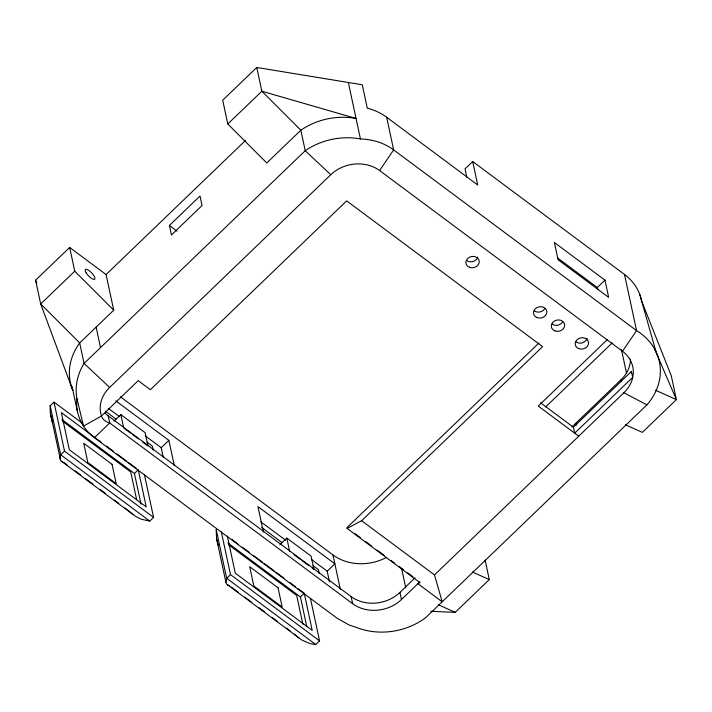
<?xml version="1.0" encoding="UTF-8"?>
<svg xmlns="http://www.w3.org/2000/svg" width="712" height="712" viewBox="0 0 712 712"><rect width="100%" height="100%" fill="white"/><g stroke="black" fill="none" stroke-linecap="round" stroke-linejoin="round"><path stroke-width="1.07" d="M59.897 458.697L60.68 454.799L64.507 451.123L54.005 402.12L50.178 405.804L50.16 412.052L60.627 460.619L135.636 516.414L141.305 519.253L149.743 521.059L153.57 517.375L144.438 474.771M310.414 598.24L319.555 640.853L315.728 644.529L310.138 643.666L301.612 639.892L226.612 584.098L225.882 582.176L226.665 578.278L230.492 574.593L221.352 531.989M69.651 247.447L74.751 271.201L40.691 303.962L72.962 390.763A63.813 53.64 -12.1 0 1 79.673 342.944L113.724 310.183L106.088 274.547L69.651 247.447L35.6 280.199L40.691 303.962L79.673 342.944L84.069 363.432A64.934 54.575 -12.1 0 0 76.941 398.658C75 413.699 82.334 428.838 94.429 437.711L337.328 618.408L349.343 625.083L356.098 627.308A63.35 53.249 -12.1 0 0 425.749 617.607L646.905 404.879A63.048 52.991 -12.1 0 0 636.546 330.599L624.513 274.467L472.697 161.535L465.043 168.895L466.876 177.43M631.117 372.901L631.402 371.45L573.418 427.227L574.691 433.163L632.674 377.396L631.402 371.45M419.822 581.873L401.452 599.54A34.763 29.219 -12.1 0 1 352.636 603.687L109.737 422.99A40.566 18.619 -24 0 1 101.558 416.351L100.632 412.853A34.763 29.219 -12.1 0 1 109.63 387.444L330.786 174.707A34.763 29.219 -12.1 0 1 379.612 170.56L393.647 149.903L386.643 117.231A57.191 48.069 -12.1 0 0 367.864 108.34L367.294 108.224L362.266 84.764L256.756 67.471L222.705 100.223L227.796 123.986L266.778 162.968L300.838 130.207A63.813 53.64 -12.1 0 1 356.045 118.468L261.856 91.225L227.796 123.986M538.931 343.006L346.949 527.663L347.109 528.402L419.982 582.612L417.908 583.715L442.197 601.782L434.489 574.931L623.89 392.748A34.763 29.219 -12.1 0 0 632.389 378.837L633.146 375.002A34.763 29.219 -12.1 0 0 622.511 351.256L636.546 330.599L393.647 149.903A57.191 48.069 -12.1 0 0 360.441 138.956A63.813 53.64 -12.1 0 0 305.226 150.704L84.069 363.432L109.63 387.444M106.088 274.547L245.515 140.433M169.411 225.464L200.019 196.014L202.057 205.519L171.45 234.96L169.411 225.464L177.083 231.169M94.429 437.711L109.737 422.99L108.206 415.861A34.763 29.219 -12.1 0 1 105.136 413.236M113.929 421.21L120.817 414.589L145.106 432.656L147.971 446.024M141.038 504.238L134.443 473.48L138.27 469.795L146.227 506.917L69.304 449.699L61.348 412.577L101.131 442.179M163.27 457.264L161.224 447.715L168.877 440.354L115.834 400.892M279.914 544.689L286.803 538.067L311.091 556.134L313.956 569.493L312.221 568.203M597.777 289.668L597.323 287.514L604.969 280.154L554.372 242.507L558.057 259.729L608.662 297.376L604.969 280.154M347.109 528.402L361.616 520.721L542.597 346.628L346.664 200.873L150.374 389.687L138.226 380.653L101.487 415.995L83.535 426.096L76.941 398.658M306.792 626.649L300.42 596.95L304.247 593.274L298.061 588.673M329.478 581.793L327.208 571.193L334.863 563.833L257.94 506.606L263.395 532.06M622.511 351.256L607.114 339.82L538.254 406.062L578.74 436.18M545.757 406.846L612.267 342.873M108.206 415.861L351.105 596.558A34.763 29.219 -12.1 0 0 399.93 592.411L415.096 577.815M571.932 426.969L621.087 379.683A34.763 29.219 -12.1 0 0 630.521 359.035M430.822 611.341L455.244 612.347L489.295 579.586L485.13 560.148M229.513 585.762L227.35 584.828M655.467 390.212L676.4 399.61L642.349 432.371L625.403 424.752M472.35 571.976L489.295 579.586M438.298 604.728L455.244 612.347M623.89 392.748L646.905 404.879M61.366 461.349L62.336 461.91M386.643 117.231L477.725 184.995L472.697 161.535M557.371 257.797L597.323 287.514M379.612 170.56L607.114 339.82M540.533 402.761L573.418 427.227M361.616 520.721L434.489 574.931M354.923 533.599L360.245 537.551M365.559 541.503L371.762 546.122M377.075 550.073L384.168 555.351M391.253 560.62L394.724 563.201M399.005 566.387L403.339 569.609M407.673 572.84L412.88 576.711M120.301 396.726L332.949 554.924A45.977 38.644 -12.1 0 0 386.554 557.371M108.18 408.252L119.669 416.805M145.31 435.877L161.224 447.715M260.895 521.86L285.654 540.274M311.295 559.356L327.208 571.193M105.438 411.207L116.065 419.119M147.064 442.17L152.377 446.13L153.222 450.082M261.678 527.441L282.05 542.588M313.049 565.648L318.362 569.6L319.207 573.561M124.555 428.597L130.625 433.118M132.361 434.409L138.431 438.921M142.774 442.152L147.108 445.374M294.003 554.657L300.072 559.169M301.808 560.46L308.75 565.622M54.005 402.12L82.503 423.32M106.435 446.121L113.511 451.381M117.044 454.016L126.772 461.251M128.543 462.56L136.499 468.487M231.747 539.34L237.942 543.941M242.356 547.234L249.431 552.494M253.855 555.787L262.692 562.364M264.464 563.673L274.191 570.908M275.953 572.226L283.91 578.144M290.104 582.745L295.409 586.697M61.944 419.546L134.443 473.48M227.92 543.025L300.42 596.95M62.772 421.415L130.714 471.949L136.66 499.699M228.757 544.885L296.69 595.428L302.867 624.246M64.507 451.123L153.57 517.375M230.492 574.593L319.555 640.853M149.743 521.059L60.68 454.799L50.178 405.804M315.728 644.529L226.665 578.278L216.154 529.274L216.582 538.788L225.882 582.176M63.528 462.293L67.097 464.945M75.116 470.908L80.456 474.886M85.805 478.856L92.925 484.16M100.054 489.464L105.403 493.434M114.312 500.064L118.762 503.375M125 508.021L126.78 509.338M231.293 587.088L238.422 592.393M244.652 597.03L251.781 602.334M258.91 607.639L264.25 611.608M272.269 617.571L277.618 621.549M286.527 628.18L290.087 630.832M298.853 638.023L294.287 634.081M132.877 514.545L127.67 510.006M330.786 174.707L305.226 150.704L300.838 130.207L261.856 91.225L256.756 67.471M74.751 271.201L113.724 310.183M654.479 348.764L676.4 399.61L671.309 375.856L641.583 300.927A57.191 48.069 -12.1 0 0 624.513 274.467M35.6 280.199L36.819 283.278M218.317 545.41L216.582 538.788M52.341 421.94L50.596 415.318M639.928 294.857L655.93 351.55M621.416 349.485L626.444 372.919M621.087 379.683L621.523 381.721M575.937 423.115L576.373 425.144M348.408 82.832L360.441 138.956M401.63 568.612L405.742 587.783M399.93 592.411L401.452 599.54M351.105 596.558L352.636 603.687M332.949 554.924L340.318 589.287M304.247 593.274L312.203 630.396L235.289 573.178L227.333 536.056M286.803 538.067L289.668 551.426M168.877 440.354L174.333 465.808M120.817 414.589L123.683 427.957M96.129 327.111L100.517 347.607M72.037 386.447L72.962 390.763M73.194 391.84L77.359 411.26M477.779 257.077A6.728 5.651 -12.1 0 1 466.689 260.565M562.578 322.047A6.728 5.651 -12.1 0 1 552.103 324.111M544.769 308.794A6.728 5.651 -12.1 0 1 534.294 310.859M587.088 338.387A6.728 5.651 -12.1 0 1 575.99 341.885M112.06 464.322L83.722 443.238L87.861 462.542L116.198 483.617L112.06 464.322M278.045 587.792L249.707 566.707L253.846 586.012L282.183 607.096L278.045 587.792M469.377 267.294A6.728 5.651 -12.1 0 0 479.229 261.526A6.728 5.651 -12.1 0 0 469.048 257.459A6.728 5.651 -12.1 0 0 469.377 267.294M86.232 273.007A6.728 2.163 46.1 0 0 94.643 279.264A6.728 2.163 46.1 0 0 89.294 270.791A6.728 2.163 46.1 0 0 86.232 273.007M536.981 317.588A6.728 5.651 -12.1 0 0 546.843 311.82A6.728 5.651 -12.1 0 0 536.652 307.753A6.728 5.651 -12.1 0 0 536.981 317.588M578.678 348.604A6.728 5.651 -12.1 0 0 588.539 342.837A6.728 5.651 -12.1 0 0 578.349 338.77A6.728 5.651 -12.1 0 0 578.678 348.604M554.79 330.84A6.728 5.651 -12.1 0 0 564.652 325.064A6.728 5.651 -12.1 0 0 554.47 321.005A6.728 5.651 -12.1 0 0 554.79 330.84"/></g></svg>
